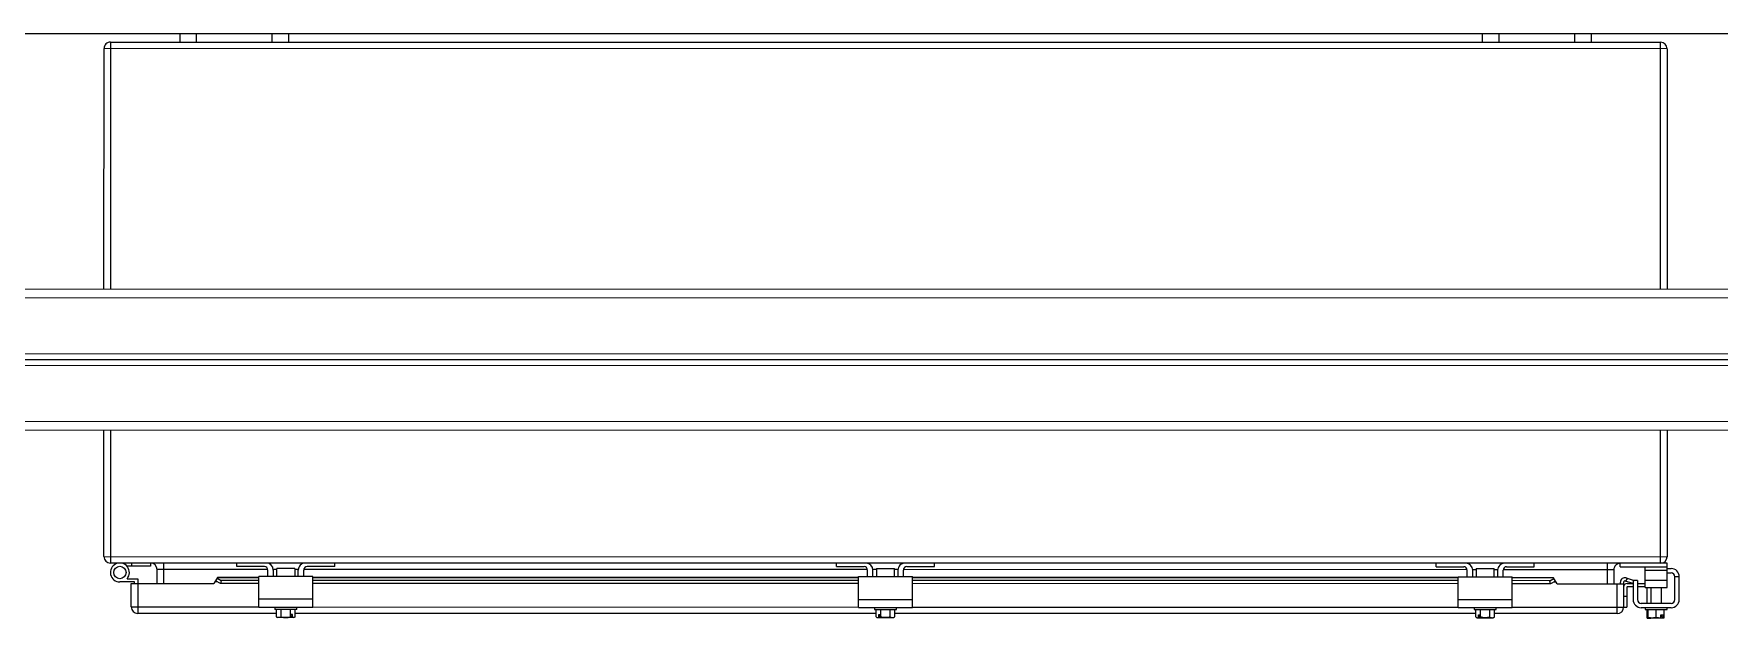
# Model space of a CAD drawing. Header units: inches. Extents: x -978 to -2, y 48 to 749.
# Drawn here: x -222.49 to -183.67, y 523.93 to 537.4 of the extents above; entities that cross this region are included whole.
import ezdxf

# ---------------------------------------------------------------- set-up
doc = ezdxf.new("R2010")
doc.units = ezdxf.units.IN
doc.header["$MEASUREMENT"] = 0

msp = doc.modelspace()

# ---------------------------------------------------------------- linework, layer by layer
at = {"color": 7, "linetype": 'Continuous', "lineweight": 25}
for p, q in [((-178.993, 537.39), (-229.556, 537.397)), ((-219.118, 537.205), (-219.118, 537.395)), ((-218.743, 537.395), (-218.743, 537.205)), ((-216.993, 537.205), (-216.993, 537.395)), ((-216.618, 537.395), (-216.618, 537.205)), ((-189.118, 537.201), (-189.118, 537.391)), ((-188.743, 537.391), (-188.743, 537.201)), ((-186.993, 537.201), (-186.993, 537.391)), ((-186.618, 537.391), (-186.618, 537.201)), ((-220.869, 531.521), (-220.868, 537.056)), ((-184.868, 537.051), (-220.868, 537.056)), ((-220.719, 537.206), (-220.72, 531.521)), ((-220.719, 537.206), (-185.018, 537.2)), ((-185.019, 531.515), (-185.018, 537.2)), ((-184.868, 537.051), (-184.869, 531.515)), ((-240.619, 531.524), (-28.494, 531.492)), ((-238.994, 531.325), (-178.994, 531.316)), ((-238.994, 530.035), (-178.994, 530.026)), ((-238.994, 529.898), (-178.994, 529.89)), ((-238.994, 529.762), (-178.994, 529.753)), ((-238.995, 528.472), (-178.995, 528.463)), ((-238.995, 528.273), (-28.495, 528.242)), ((-220.87, 525.355), (-220.87, 528.271)), ((-220.72, 528.271), (-220.721, 525.206)), ((-185.019, 525.2), (-185.019, 528.265)), ((-184.87, 528.265), (-184.87, 525.35)), ((-220.87, 525.355), (-184.87, 525.35)), ((-184.87, 525.2), (-220.721, 525.206)), ((-219.794, 525.131), (-220.339, 525.131)), ((-220.236, 525.206), (-220.236, 525.131)), ((-219.794, 525.206), (-219.794, 525.131)), ((-219.645, 524.733), (-219.644, 525.056)), ((-217.095, 525.056), (-219.644, 525.056)), ((-219.495, 525.206), (-219.495, 524.733)), ((-218.256, 524.873), (-218.337, 524.733)), ((-217.306, 524.873), (-218.256, 524.873)), ((-217.806, 525.125), (-217.806, 525.205)), ((-217.174, 525.125), (-217.806, 525.125)), ((-217.306, 524.182), (-217.306, 524.895)), ((-216.056, 524.895), (-217.306, 524.895)), ((-217.094, 524.895), (-217.094, 525.045)), ((-216.969, 525.045), (-216.969, 524.895)), ((-216.474, 525.082), (-216.889, 525.082)), ((-216.889, 524.895), (-216.889, 525.082)), ((-216.474, 525.082), (-216.474, 524.895)), ((-216.394, 524.895), (-216.394, 525.045)), ((-216.269, 524.895), (-216.269, 525.045)), ((-215.556, 525.125), (-216.189, 525.125)), ((-216.056, 524.182), (-216.056, 524.895)), ((-203.495, 524.871), (-216.056, 524.873)), ((-215.556, 525.125), (-215.556, 525.205)), ((-203.995, 525.123), (-203.995, 525.203)), ((-203.995, 525.123), (-203.363, 525.123)), ((-203.495, 524.18), (-203.495, 524.893)), ((-203.495, 524.893), (-202.245, 524.893)), ((-203.283, 524.893), (-203.283, 525.043)), ((-203.158, 524.893), (-203.158, 525.043)), ((-203.078, 525.08), (-202.663, 525.08)), ((-203.078, 525.08), (-203.078, 524.893)), ((-202.663, 524.893), (-202.663, 525.08)), ((-202.583, 525.043), (-202.583, 524.893)), ((-202.458, 524.893), (-202.458, 525.043)), ((-202.378, 525.123), (-201.745, 525.123)), ((-202.245, 524.18), (-202.245, 524.893)), ((-189.684, 524.869), (-202.245, 524.871)), ((-201.745, 525.123), (-201.745, 525.203)), ((-190.184, 525.121), (-190.184, 525.201)), ((-190.184, 525.121), (-189.551, 525.121)), ((-189.684, 524.178), (-189.684, 524.891)), ((-189.684, 524.891), (-188.434, 524.891)), ((-189.471, 524.891), (-189.471, 525.041)), ((-189.346, 524.891), (-189.346, 525.041)), ((-189.266, 525.078), (-189.266, 524.891)), ((-189.266, 525.078), (-188.851, 525.078)), ((-188.851, 524.891), (-188.851, 525.078)), ((-188.771, 525.041), (-188.771, 524.891)), ((-186.096, 525.051), (-188.646, 525.052)), ((-188.646, 524.891), (-188.646, 525.041)), ((-188.566, 525.121), (-187.934, 525.121)), ((-188.434, 524.178), (-188.434, 524.891)), ((-187.484, 524.868), (-188.434, 524.868)), ((-187.934, 525.121), (-187.934, 525.201)), ((-187.404, 524.728), (-187.484, 524.868)), ((-186.245, 524.728), (-186.245, 525.201)), ((-186.096, 525.051), (-186.096, 524.728)), ((-185.946, 525.121), (-185.946, 525.201)), ((-185.946, 525.121), (-184.87, 525.12)), ((-185.815, 524.863), (-185.626, 524.803)), ((-185.37, 524.646), (-185.37, 525.121)), ((-185.37, 525.041), (-184.87, 525.04)), ((-184.87, 524.645), (-184.87, 525.2)), ((-184.87, 525.078), (-184.776, 525.078)), ((-184.87, 524.978), (-184.776, 524.978)), ((-184.689, 524.365), (-184.689, 524.89)), ((-184.589, 524.89), (-184.689, 524.89)), ((-184.589, 524.365), (-184.589, 524.89)), ((-220.165, 524.77), (-220.503, 524.771)), ((-220.339, 524.845), (-220.091, 524.845)), ((-220.24, 524.733), (-218.337, 524.733)), ((-220.24, 524.195), (-220.24, 524.733)), ((-220.165, 524.733), (-220.165, 524.77)), ((-220.091, 524.845), (-220.091, 524.046)), ((-218.184, 524.733), (-218.3, 524.797)), ((-218.265, 524.856), (-218.171, 524.804)), ((-218.171, 524.804), (-218.184, 524.733)), ((-217.306, 524.733), (-218.184, 524.733)), ((-217.306, 524.804), (-218.171, 524.804)), ((-203.495, 524.802), (-216.056, 524.804)), ((-203.495, 524.731), (-216.056, 524.733)), ((-189.684, 524.8), (-202.245, 524.802)), ((-189.684, 524.729), (-202.245, 524.731)), ((-187.569, 524.799), (-188.434, 524.8)), ((-187.556, 524.728), (-188.434, 524.728)), ((-187.569, 524.799), (-187.475, 524.852)), ((-187.556, 524.728), (-187.569, 524.799)), ((-187.441, 524.792), (-187.556, 524.728)), ((-187.404, 524.728), (-185.87, 524.728)), ((-186.02, 524.041), (-186.02, 524.728)), ((-185.945, 524.728), (-185.945, 524.769)), ((-185.87, 524.768), (-185.87, 524.19)), ((-185.778, 524.852), (-185.838, 524.792)), ((-185.651, 524.732), (-185.838, 524.792)), ((-185.795, 524.648), (-185.796, 524.19)), ((-185.79, 524.733), (-185.653, 524.733)), ((-185.651, 524.658), (-185.785, 524.658)), ((-185.651, 524.803), (-185.651, 524.365)), ((-185.551, 524.803), (-185.651, 524.803)), ((-185.551, 524.803), (-185.551, 524.365)), ((-185.551, 524.733), (-185.37, 524.733)), ((-185.37, 524.658), (-185.551, 524.658)), ((-184.87, 524.805), (-185.37, 524.806)), ((-185.37, 524.646), (-184.87, 524.645)), ((-185.325, 524.278), (-185.325, 524.646)), ((-185.245, 524.646), (-185.245, 524.278)), ((-185.24, 524.646), (-185.24, 524.278)), ((-185, 524.278), (-185, 524.645)), ((-220.24, 524.195), (-217.306, 524.195)), ((-216.056, 524.37), (-217.306, 524.37)), ((-216.056, 524.182), (-217.306, 524.182)), ((-216.931, 524.182), (-216.931, 524.137)), ((-216.431, 524.137), (-216.931, 524.137)), ((-216.898, 523.967), (-216.898, 524.137)), ((-216.79, 523.967), (-216.79, 524.137)), ((-216.573, 523.967), (-216.573, 524.137)), ((-216.465, 523.967), (-216.465, 524.137)), ((-216.431, 524.137), (-216.431, 524.182)), ((-203.495, 524.368), (-202.245, 524.368)), ((-203.495, 524.18), (-202.245, 524.18)), ((-203.12, 524.18), (-203.12, 524.135)), ((-203.12, 524.135), (-202.62, 524.135)), ((-203.087, 523.965), (-203.087, 524.135)), ((-202.979, 523.965), (-202.978, 524.135)), ((-202.762, 523.965), (-202.762, 524.135)), ((-202.654, 523.965), (-202.654, 524.135)), ((-202.62, 524.135), (-202.62, 524.18)), ((-189.684, 524.366), (-188.434, 524.366)), ((-189.684, 524.178), (-188.434, 524.178)), ((-189.309, 524.178), (-189.309, 524.133)), ((-189.309, 524.133), (-188.809, 524.133)), ((-189.276, 523.963), (-189.275, 524.133)), ((-189.167, 523.963), (-189.167, 524.133)), ((-188.951, 523.962), (-188.951, 524.133)), ((-188.842, 523.962), (-188.842, 524.133)), ((-188.809, 524.133), (-188.809, 524.178)), ((-188.434, 524.19), (-185.796, 524.19)), ((-185.87, 524.44), (-185.795, 524.44)), ((-185.464, 524.278), (-184.776, 524.278)), ((-185.464, 524.178), (-184.776, 524.178)), ((-185.37, 524.178), (-185.37, 524.133)), ((-185.37, 524.133), (-184.87, 524.133)), ((-185.325, 523.933), (-185.325, 524.133)), ((-185.308, 523.962), (-185.308, 524.133)), ((-185.12, 523.962), (-185.12, 524.133)), ((-184.933, 523.962), (-184.933, 524.133)), ((-184.87, 524.133), (-184.87, 524.178)), ((-216.898, 524.045), (-220.091, 524.046)), ((-216.898, 523.967), (-216.869, 523.95)), ((-216.494, 523.95), (-216.869, 523.95)), ((-216.527, 524.02), (-216.563, 524.02)), ((-216.563, 523.961), (-216.563, 524.02)), ((-216.546, 523.98), (-216.563, 523.98)), ((-216.527, 523.95), (-216.527, 524.02)), ((-216.527, 523.95), (-216.527, 523.95)), ((-216.494, 523.95), (-216.465, 523.967)), ((-203.087, 524.043), (-216.465, 524.045)), ((-203.087, 523.965), (-203.058, 523.948)), ((-203.058, 523.948), (-202.683, 523.948)), ((-203.025, 524.018), (-202.989, 524.018)), ((-203.025, 523.948), (-203.025, 524.018)), ((-203.025, 523.948), (-203.025, 523.948)), ((-203.006, 523.978), (-202.989, 523.978)), ((-202.989, 523.959), (-202.989, 524.018)), ((-202.683, 523.948), (-202.654, 523.965)), ((-189.275, 524.041), (-202.654, 524.043)), ((-189.276, 523.963), (-189.246, 523.946)), ((-189.246, 523.946), (-188.871, 523.946)), ((-189.214, 524.016), (-189.178, 524.016)), ((-189.214, 523.946), (-189.214, 524.016)), ((-189.214, 523.946), (-189.213, 523.946)), ((-189.195, 523.976), (-189.178, 523.976)), ((-189.178, 523.957), (-189.178, 524.016)), ((-188.871, 523.946), (-188.842, 523.962)), ((-186.02, 524.041), (-188.842, 524.041)), ((-185.325, 523.933), (-185.245, 523.933)), ((-185.308, 523.945), (-184.933, 523.945)), ((-185.245, 523.933), (-185.245, 523.945)), ((-185.014, 524.015), (-184.951, 524.015)), ((-185.014, 523.946), (-185.014, 524.015)), ((-184.984, 523.975), (-185.014, 523.975)), ((-185.014, 523.946), (-185.014, 523.945)), ((-184.951, 523.956), (-184.951, 524.015))]:
    msp.add_line(p, q, dxfattribs=at)
at = {"color": 8, "linetype": 'Continuous', "lineweight": 25}
for p, q in [((-217.306, 524.868), (-218.259, 524.868)), ((-216.889, 525.056), (-216.969, 525.056)), ((-216.393, 525.056), (-216.474, 525.056)), ((-203.283, 525.054), (-216.268, 525.056)), ((-203.495, 524.866), (-216.056, 524.868)), ((-203.078, 525.054), (-203.158, 525.054)), ((-202.582, 525.054), (-202.663, 525.054)), ((-189.472, 525.052), (-202.457, 525.054)), ((-189.684, 524.864), (-202.245, 524.866)), ((-189.266, 525.052), (-189.347, 525.052)), ((-188.771, 525.052), (-188.851, 525.052)), ((-187.482, 524.864), (-188.434, 524.864)), ((-218.257, 524.773), (-218.313, 524.773)), ((-187.427, 524.769), (-187.483, 524.769)), ((-216.056, 524.194), (-203.495, 524.193)), ((-202.245, 524.192), (-189.684, 524.191))]:
    msp.add_line(p, q, dxfattribs=at)
at = {"color": 7, "linetype": 'Continuous', "lineweight": 25}
msp.add_circle((-220.503, 524.988), 0.143, dxfattribs=at)
msp.add_circle((-220.503, 524.988), 0.143, dxfattribs=at)
for centre, radius, start, end in [((-220.719, 537.056), 0.149, 89.9916, 179.9916), ((-185.018, 537.051), 0.149, 359.9916, 89.9916), ((-220.721, 525.355), 0.149, 179.9916, 269.9916), ((-185.019, 525.35), 0.149, 269.9916, 359.9916), ((-220.503, 524.988), 0.218, 318.9452, 269.9916), ((-219.794, 525.056), 0.149, 359.9916, 89.9916), ((-217.174, 525.045), 0.08, 359.9916, 89.9916), ((-217.129, 525.045), 0.16, 359.9916, 89.9916), ((-216.234, 525.045), 0.16, 89.9916, 179.9916), ((-216.189, 525.045), 0.08, 89.9916, 179.9916), ((-203.363, 525.043), 0.08, 359.9916, 89.9916), ((-203.318, 525.043), 0.16, 359.9916, 89.9916), ((-202.423, 525.043), 0.16, 89.9916, 179.9916), ((-202.378, 525.043), 0.08, 89.9916, 179.9916), ((-189.551, 525.041), 0.08, 359.9916, 89.9916), ((-189.506, 525.041), 0.16, 359.9916, 89.9916), ((-188.611, 525.041), 0.16, 89.9916, 179.9916), ((-188.566, 525.041), 0.08, 89.9916, 179.9916), ((-185.946, 525.051), 0.149, 89.9916, 179.9916), ((-185.845, 524.768), 0.0996, 72.2176, 179.9916), ((-184.776, 524.89), 0.188, 359.9916, 89.9916), ((-184.776, 524.89), 0.0875, 359.9916, 89.9916), ((-185.845, 524.768), 0.0249, 72.2176, 179.9916), ((-185.79, 524.653), 0.08, 89.9916, 179.9916), ((-185.785, 524.648), 0.01, 89.9916, 179.9916), ((-220.091, 524.195), 0.149, 179.9916, 269.9916), ((-186.02, 524.19), 0.149, 269.9916, 359.9916), ((-185.464, 524.365), 0.188, 179.9916, 269.9916), ((-185.464, 524.365), 0.0875, 179.9916, 269.9916), ((-184.776, 524.365), 0.0875, 269.9916, 359.9916), ((-184.776, 524.365), 0.188, 269.9916, 359.9916)]:
    msp.add_arc(centre, radius, start, end, dxfattribs=at)
for points, knots in [([(-216.844, 523.95), (-216.848, 523.95), (-216.853, 523.95), (-216.862, 523.952), (-216.867, 523.953), (-216.88, 523.957), (-216.889, 523.961), (-216.898, 523.967)], [0, 0, 0, 0, 0.25, 0.25, 0.5, 0.5, 1, 1, 1, 1]), ([(-216.79, 523.967), (-216.772, 523.961), (-216.754, 523.957), (-216.718, 523.951), (-216.7, 523.95), (-216.681, 523.95)], [0, 0, 0, 0, 0.5, 0.5, 1, 1, 1, 1]), ([(-216.681, 523.95), (-216.663, 523.95), (-216.645, 523.951), (-216.608, 523.957), (-216.591, 523.961), (-216.573, 523.967)], [0, 0, 0, 0, 0.5, 0.5, 1, 1, 1, 1]), ([(-202.87, 523.948), (-202.889, 523.948), (-202.907, 523.949), (-202.943, 523.955), (-202.961, 523.96), (-202.979, 523.965)], [0, 0, 0, 0, 0.5, 0.5, 1, 1, 1, 1]), ([(-202.762, 523.965), (-202.78, 523.959), (-202.798, 523.955), (-202.834, 523.949), (-202.852, 523.948), (-202.87, 523.948)], [0, 0, 0, 0, 0.5, 0.5, 1, 1, 1, 1]), ([(-202.708, 523.948), (-202.703, 523.948), (-202.699, 523.948), (-202.69, 523.95), (-202.685, 523.951), (-202.671, 523.955), (-202.663, 523.959), (-202.654, 523.965)], [0, 0, 0, 0, 0.25, 0.25, 0.5, 0.5, 1, 1, 1, 1]), ([(-189.059, 523.946), (-189.077, 523.946), (-189.096, 523.947), (-189.132, 523.953), (-189.15, 523.957), (-189.167, 523.963)], [0, 0, 0, 0, 0.5, 0.5, 1, 1, 1, 1]), ([(-188.951, 523.962), (-188.968, 523.957), (-188.986, 523.953), (-189.023, 523.947), (-189.041, 523.946), (-189.059, 523.946)], [0, 0, 0, 0, 0.5, 0.5, 1, 1, 1, 1]), ([(-188.897, 523.946), (-188.892, 523.946), (-188.887, 523.946), (-188.878, 523.948), (-188.874, 523.949), (-188.86, 523.953), (-188.851, 523.957), (-188.842, 523.962)], [0, 0, 0, 0, 0.25, 0.25, 0.5, 0.5, 1, 1, 1, 1]), ([(-185.308, 523.945), (-185.308, 523.945), (-185.308, 523.947), (-185.308, 523.953), (-185.308, 523.957), (-185.308, 523.962)], [0, 0, 0, 0, 0.5, 0.5, 1, 1, 1, 1]), ([(-185.214, 523.945), (-185.206, 523.945), (-185.198, 523.946), (-185.182, 523.947), (-185.174, 523.948), (-185.151, 523.953), (-185.136, 523.957), (-185.12, 523.962)], [0, 0, 0, 0, 0.25, 0.25, 0.5, 0.5, 1, 1, 1, 1]), ([(-184.933, 523.945), (-184.933, 523.945), (-184.933, 523.947), (-184.933, 523.953), (-184.933, 523.957), (-184.933, 523.962)], [0, 0, 0, 0, 0.5, 0.5, 1, 1, 1, 1])]:
    msp.add_open_spline(points, degree=3, knots=knots, dxfattribs=at)
for points in [[(-216.79, 523.967), (-216.807, 523.956), (-216.825, 523.95), (-216.844, 523.95)], [(-216.563, 523.961), (-216.568, 523.957), (-216.572, 523.954), (-216.577, 523.95)], [(-216.563, 523.961), (-216.566, 523.963), (-216.57, 523.965), (-216.573, 523.967)], [(-216.546, 523.98), (-216.543, 523.97), (-216.54, 523.96), (-216.538, 523.95)], [(-216.519, 523.95), (-216.522, 523.95), (-216.524, 523.95), (-216.527, 523.95)], [(-216.465, 523.967), (-216.483, 523.956), (-216.501, 523.95), (-216.519, 523.95)], [(-203.087, 523.965), (-203.069, 523.954), (-203.051, 523.948), (-203.033, 523.948)], [(-203.033, 523.948), (-203.03, 523.948), (-203.028, 523.948), (-203.025, 523.948)], [(-203.006, 523.978), (-203.009, 523.968), (-203.011, 523.958), (-203.014, 523.948)], [(-202.989, 523.959), (-202.985, 523.961), (-202.982, 523.963), (-202.979, 523.965)], [(-202.989, 523.959), (-202.984, 523.955), (-202.98, 523.952), (-202.975, 523.948)], [(-202.762, 523.965), (-202.744, 523.954), (-202.726, 523.948), (-202.708, 523.948)], [(-189.276, 523.963), (-189.258, 523.952), (-189.24, 523.946), (-189.221, 523.946)], [(-189.221, 523.946), (-189.219, 523.946), (-189.216, 523.946), (-189.214, 523.946)], [(-189.195, 523.976), (-189.197, 523.966), (-189.2, 523.956), (-189.203, 523.946)], [(-189.178, 523.957), (-189.174, 523.959), (-189.171, 523.961), (-189.167, 523.963)], [(-189.178, 523.957), (-189.173, 523.953), (-189.168, 523.95), (-189.164, 523.946)], [(-188.951, 523.962), (-188.933, 523.952), (-188.915, 523.946), (-188.897, 523.946)], [(-185.308, 523.962), (-185.277, 523.952), (-185.246, 523.945), (-185.214, 523.945)], [(-185.12, 523.962), (-185.09, 523.952), (-185.058, 523.945), (-185.026, 523.945)], [(-185.026, 523.945), (-185.022, 523.945), (-185.018, 523.945), (-185.014, 523.946)], [(-184.984, 523.975), (-184.981, 523.965), (-184.978, 523.955), (-184.976, 523.945)], [(-184.951, 523.956), (-184.955, 523.953), (-184.96, 523.949), (-184.965, 523.945)], [(-184.951, 523.956), (-184.945, 523.958), (-184.939, 523.96), (-184.933, 523.962)]]:
    msp.add_open_spline(points, degree=3, dxfattribs=at)

doc.saveas('drawing.dxf')
